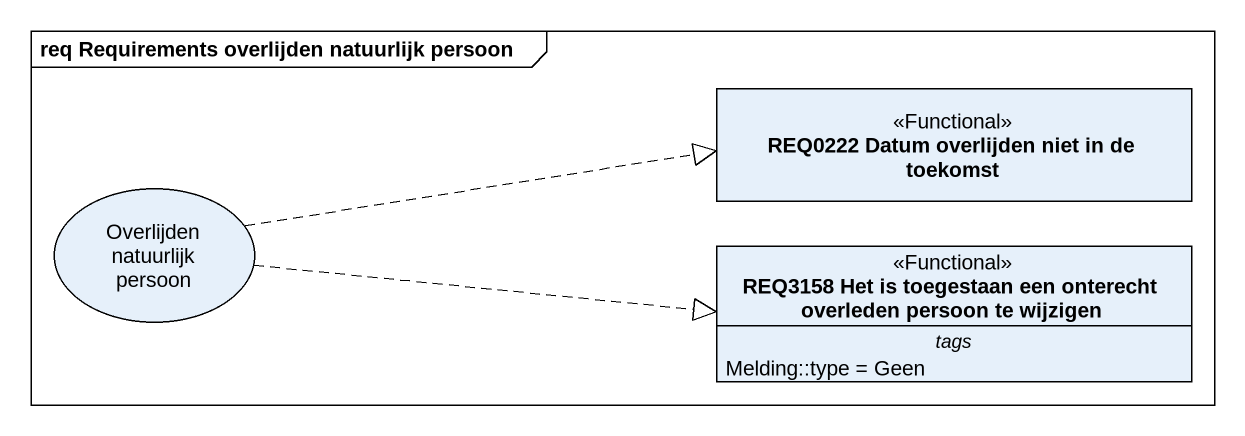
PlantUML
@startuml
mainframe req Requirements overlijden natuurlijk persoon
allowmixing
hide circle
hide empty members
class "REQ0222 Datum overlijden niet in de toekomst" as REQ0222_Datum_overlijden <<Functional>>
usecase "Overlijden natuurlijk persoon" as Overlijden_natuurlijk
class "REQ3158 Het is toegestaan een onterecht overleden persoon te wijzigen" as REQ3158_Het_is_toegestaan <<Functional>> {
  -- tags --
  Melding::type = Geen
}
Overlijden_natuurlijk .right.|> REQ0222_Datum_overlijden
Overlijden_natuurlijk .right.|> REQ3158_Het_is_toegestaan
@enduml
